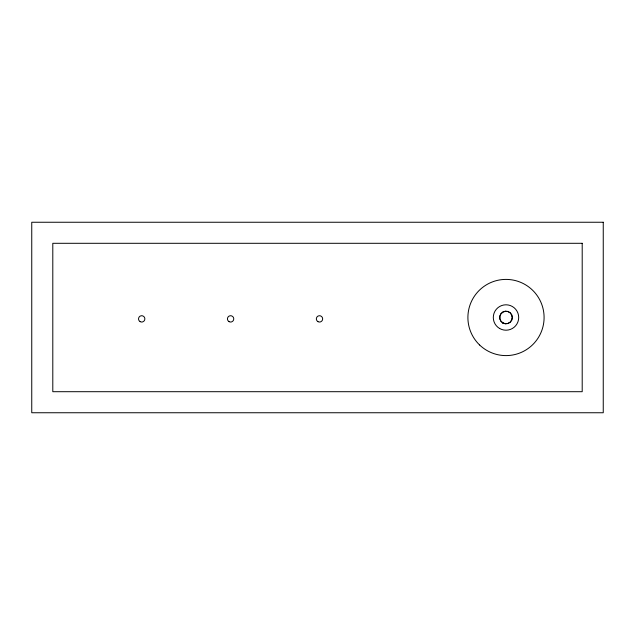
<?xml version="1.0" encoding="UTF-8"?>
<svg xmlns="http://www.w3.org/2000/svg" width="635" height="635" viewBox="0 0 635 635"><rect width="100%" height="100%" fill="white"/><g stroke="black" fill="none" stroke-linecap="round" stroke-linejoin="round"><path stroke-width="0.95" d="M603.25 222.25L31.75 222.25L31.75 412.75L603.25 412.75L603.25 222.25M582.2 243.3L52.8 243.3L52.8 391.7L582.2 391.7L582.2 243.3M502.825 323.001A6.35 6.35 0 0 0 512.35 317.5A6.35 6.35 0 0 0 502.825 311.999A6.35 6.35 0 0 0 502.825 323.001M502.888 322.89A6.223 6.223 0 0 0 512.223 317.5A6.223 6.223 0 0 0 502.888 312.11A6.223 6.223 0 0 0 502.888 322.89M479.631 345.003A38.1 38.1 0 0 0 542.996 326.58A38.1 38.1 0 0 0 495.363 280.916A38.1 38.1 0 0 0 479.631 345.003M499.65 328.501A12.7 12.7 0 0 0 518.7 317.5A12.7 12.7 0 0 0 499.65 306.499A12.7 12.7 0 0 0 499.65 328.501M140.113 321.635A3.175 3.175 0 0 0 144.875 318.889A3.175 3.175 0 0 0 140.113 316.135A3.175 3.175 0 0 0 140.113 321.635M229.013 321.635A3.175 3.175 0 0 0 233.775 318.889A3.175 3.175 0 0 0 229.013 316.135A3.175 3.175 0 0 0 229.013 321.635M317.913 321.635A3.175 3.175 0 0 0 322.675 318.889A3.175 3.175 0 0 0 317.913 316.135A3.175 3.175 0 0 0 317.913 321.635"/></g></svg>
